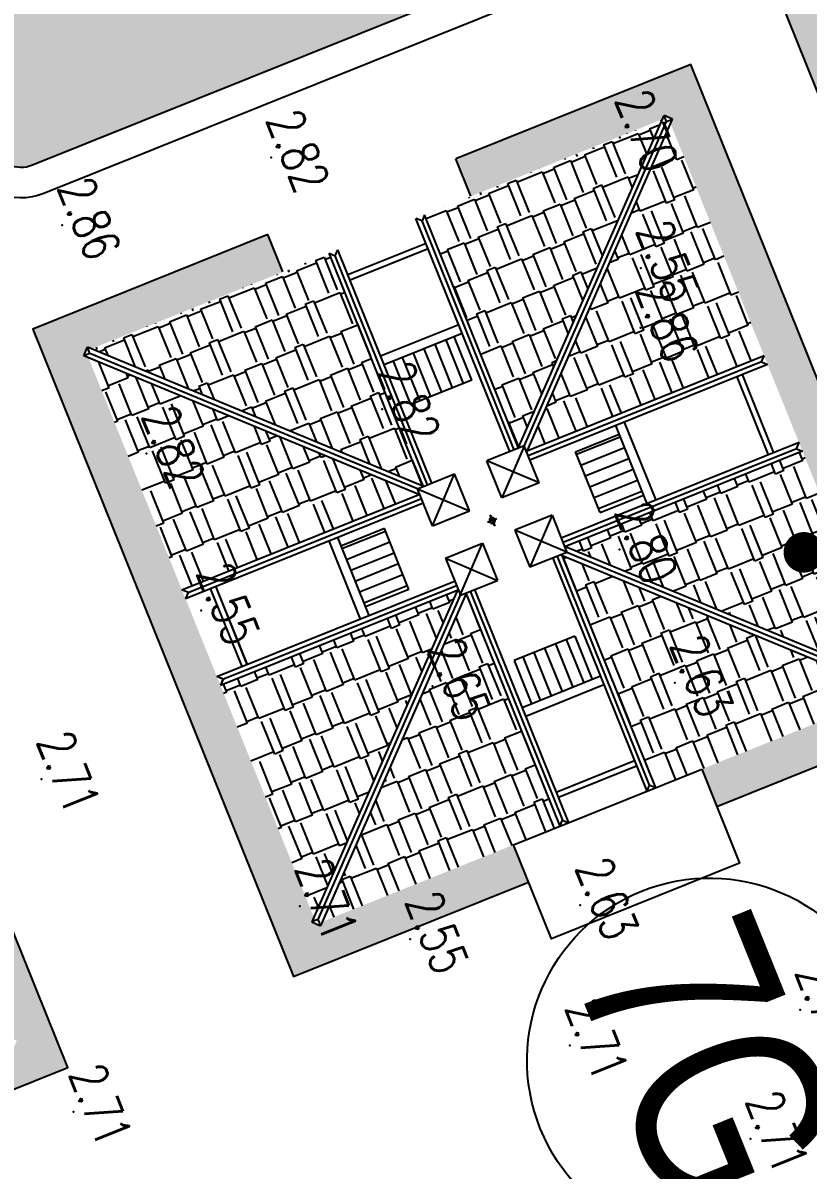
# Model space of a CAD drawing. Header units: millimetres. Extents: x 405522 to 410309, y 2303080 to 2310223.
# Drawn here: x 406826.9 to 406865.6, y 2306903.5 to 2306960.1 of the extents above; entities that cross this region are included whole.
import ezdxf
from ezdxf.enums import TextEntityAlignment as Align
from ezdxf.xclip import XClip

# ---------------------------------------------------------------- set-up
doc = ezdxf.new("R2010")
doc.units = ezdxf.units.MM
doc.header["$LTSCALE"] = 10
doc.header["$MEASUREMENT"] = 0
doc.header["$XCLIPFRAME"] = 0
doc.layers.get('0').update_dxf_attribs({"linetype": 'CONTINUOUS'})
doc.layers.get('Defpoints').update_dxf_attribs({"linetype": 'CONTINUOUS'})
for name, color, linetype in [('caodo', 7, 'CONTINUOUS'), ('co', 84, 'CONTINUOUS'), ('DIM', 4, 'CONTINUOUS'), ('hatch1', 8, 'CONTINUOUS'), ('Line', 136, 'CONTINUOUS'), ('Other', 9, 'CONTINUOUS'), ('piping', 1, 'CONTINUOUS'), ('PLANT', 3, 'CONTINUOUS'), ('THAY', 9, 'CONTINUOUS'), ('ZONES', 7, 'CONTINUOUS')]:
    doc.layers.add(name, color=color, linetype=linetype)
doc.styles.add('1', font='VHAVAN_2.TTF')
doc.styles.add('Dien', font='simplex.shx', dxfattribs={"width": 0.75})
doc.styles.add('txt', font='romans.shx', dxfattribs={"height": 0.2})
doc.dimstyles.new('D6.7', dxfattribs={"dimscale": 6.7, "dimtxt": 1.5, "dimasz": 2, "dimexe": 1.5, "dimexo": 0.5, "dimgap": 1, "dimtad": 1, "dimdec": 0, "dimdsep": 46, "dimtxsty": 'Dien', "dimcen": 1, "dimclrd": 256, "dimclre": 256, "dimclrt": 7, "dimaunit": 1, "dimadec": 3, "dimazin": 0, "dimtfac": 1, "dimtdec": 0, "dimtmove": 1, "dimatfit": 0, "dimfxl": 1, "dimtolj": 1, "dimtzin": 0, "dimlwe": -1, "dimarcsym": 0})
pattern_1 = [(21.91894370438083, (407717.7514153625, 2306586.616748105), (0.3920329744667653, 0.91995116522732), [0.1874999999999999, -1.226713563]), (336.9189437043809, (407717.7514153625, 2306586.616748105), (0.3920329745701908, 0.9199511654700196), [0.1874999999999999, -0.8124999999999997]), (66.91894370438082, (407717.7514153625, 2306586.616748105), (-0.9199511654700196, 0.3920329745701908), [0.1874999999999999, -0.8124999999999997])]
pattern_2 = [(201.9189438008989, (412444.3559148046, 2297699.065261033), (-4.220431933782553, 0.2420315936163238), [0.8999999999999997, -0.7499999999999998, 1.05, -0.4499999999999998, 1.35, -0.5999999999999999]), (201.9189438008989, (412443.4929761215, 2297698.798874417), (-4.220431933782553, 0.2420315936163238), [0.7499999999999998, -2.85, 0.5999999999999999, -0.8999999999999997]), (201.9189438008989, (412441.8930856585, 2297697.952998092), (-4.220431933782553, 0.2420315936163238), [0.4499999999999998, -4.649999999999999]), (111.9189437971656, (412444.3559148046, 2297699.065261033), (0.5109037625157583, 2.145833718032979), [1.724999999999999, -5.474999999999995]), (111.9189437971656, (412443.5209732111, 2297698.729295952), (0.5109037625157583, 2.145833718032979), [1.687499999999999, -5.512499999999996]), (111.9189437971656, (412442.8251885501, 2297698.449325051), (0.5109037625157583, 2.145833718032979), [1.574999999999999, -5.624999999999996]), (111.9189437971656, (412441.8930856585, 2297697.952998092), (0.5109037625157583, 2.145833718032979), [1.724999999999999, -5.474999999999995]), (111.9189437971656, (412441.4756148625, 2297697.78501555), (0.5109037625157583, 2.145833718032979), [1.724999999999999, -5.474999999999995]), (111.9189437971656, (412440.1812068372, 2297697.385435629), (0.5109037625157583, 2.145833718032979), [1.649999999999999, -5.549999999999995])]
pattern_3 = [(21.91894380089891, (412444.3559148046, 2297699.065261033), (4.220431933782553, -0.2420315936163242), [0.899999999999999, -0.7499999999999991, 1.049999999999998, -0.4499999999999995, 1.349999999999998, -0.5999999999999991]), (21.91894380089891, (412445.218853488, 2297699.331647648), (4.220431933782553, -0.2420315936163242), [0.7499999999999991, -2.849999999999997, 0.5999999999999991, -0.899999999999999]), (21.91894380089891, (412446.8187439497, 2297700.177523974), (4.220431933782553, -0.2420315936163242), [0.4499999999999995, -4.649999999999992]), (291.9189437971658, (412444.3559148046, 2297699.065261033), (-0.5109037625157588, -2.145833718032979), [1.724999999999996, -5.474999999999985]), (291.9189437971658, (412445.190856398, 2297699.401226114), (-0.5109037625157588, -2.145833718032979), [1.687499999999996, -5.512499999999986]), (291.9189437971658, (412445.8866410595, 2297699.681197015), (-0.5109037625157588, -2.145833718032979), [1.574999999999996, -5.624999999999986]), (291.9189437971658, (412446.8187439497, 2297700.177523974), (-0.5109037625157588, -2.145833718032979), [1.724999999999996, -5.474999999999985]), (291.9189437971658, (412447.2362147467, 2297700.345506514), (-0.5109037625157588, -2.145833718032979), [1.724999999999996, -5.474999999999985]), (291.9189437971658, (412448.5306227714, 2297700.745086437), (-0.5109037625157588, -2.145833718032979), [1.649999999999996, -5.549999999999986])]
pattern_4 = [(291.9189532304192, (405469.0615242649, 2307944.28298955), (-0.5352187731313401, -0.2153622543709252), [])]

# ---------------------------------------------------------------- blocks, each defined once
blk = doc.blocks.new('*D26')
at = {"layer": 'Defpoints', "color": 0, "linetype": 'Continuous'}
for p in [(406742.6619138751, 2306987.542138263), (407088.9799926709, 2306054.36399705), (407050.0361064873, 2306039.911268014)]:
    blk.add_point(p, dxfattribs=at)
at = {"layer": 'DIM'}
for p, q in [((406739.5212196925, 2306986.376574), (406694.2959683287, 2306969.592725042)), ((407085.8392984883, 2306053.198432786), (407040.6140239395, 2306036.414575225))]:
    blk.add_line(p, q, dxfattribs=at)
at = {"layer": 'DIM', "linetype": 'Continuous', "lineweight": -2}
blk.add_line((406708.380307929, 2306960.526641102), (407045.3738494347, 2306052.474044744), dxfattribs=at)
at = {"layer": 'DIM', "linetype": 'Continuous'}
for points in [[(406710.4741040507, 2306961.303683944), (406706.2865118071, 2306959.74959826), (406703.7180508765, 2306973.089417832)], [(407047.4676455563, 2306053.251087586), (407043.2800533128, 2306051.697001902), (407050.0361064873, 2306039.911268014)]]:
    blk.add_solid(points, dxfattribs=at)
at = {"layer": 'DIM', "color": 7, "linetype": 'Continuous', "insert": (406887.8695083207, 2306510.579817844), "char_height": 10.05, "attachment_point": 5, "rotation": 290.3607342621674, "style": 'Dien'}
blk.add_mtext('\\A1;995', dxfattribs=at)
blk = doc.blocks.new('kh_truc_thep')
at = {"color": 6}
blk.add_circle((0, -3), 3.000000000001425, dxfattribs=at)
at = {"color": 7, "style": '1', "width": 0.8}
blk.add_attdef('KH_TRUC', text='', height=3.000000000001425, dxfattribs=at).set_placement((0, -3), align=Align.MIDDLE)
blk = doc.blocks.new('20')
at = {"layer": 'caodo', "color": 8, "linetype": 'Continuous'}
for p in [(-751.2799999999697, -354.0299999997951, 0.3800000000000003), (-768.4699999999721, -355.0200000000186, 0.5), (-778.7599999999511, -358.3500000000931, 0.54), (-750.25, -360.4699999997392, 0.2300000000000004), (-750.2699999999604, -363.4099999996834, 0.54), (-763, -367.429999999702, 0.5), (-774.609999999986, -369.6199999996461, 0.5), (-751.2999999999884, -374.3500000000931, 0.4800000000000004), (-771.9099999999744, -377.3599999998696, 0.2300000000000004), (-760.5199999999604, -381.089999999851, 0.3300000000000001), (-748.570000000007, -380.9199999999255, 0.3100000000000001), (-779.7799999999697, -385.6699999999255, 0.3900000000000001), (-767.0599999999977, -391.9399999999441, 0.3900000000000001), (-753.2399999999907, -391.8999999999069, 0.3100000000000001), (-761.6199999999953, -393.5699999998324, 0.2300000000000004), (-742.3999999999651, -397.0600000000559, 0.4400000000000004), (-753.7399999999907, -398.8199999998324, 0.3900000000000001), (-778.1999999999534, -402.0800000000745, 0.3900000000000001), (-744.8499999999767, -403.4099999996834, 0.3900000000000001)]:
    blk.add_point(p, dxfattribs=at)
at = {"layer": 'caodo', "color": 8, "linetype": 'Continuous', "style": 'txt', "width": 0.75}
for s, p in [('2.70', (-750.7799999999697, -354.0299999997951, 0.3800000000000003)), ('2.82', (-767.9699999999721, -355.0200000000186, 0.5)), ('2.86', (-778.2599999999511, -358.3500000000931, 0.54)), ('2.55', (-749.75, -360.4699999997392, 0.2300000000000004)), ('2.86', (-749.7699999999604, -363.4099999996834, 0.54)), ('2.82', (-762.5, -367.429999999702, 0.5)), ('2.82', (-774.109999999986, -369.6199999996461, 0.5)), ('2.80', (-750.7999999999884, -374.3500000000931, 0.4800000000000004)), ('2.55', (-771.4099999999744, -377.3599999998696, 0.2300000000000004)), ('2.65', (-760.0199999999604, -381.089999999851, 0.3300000000000001)), ('2.63', (-748.0689999999595, -380.9199999999255, 0.3100000000000001)), ('2.71', (-779.2799999999697, -385.6699999999255, 0.3900000000000001)), ('2.71', (-766.5599999999977, -391.9399999999441, 0.3900000000000001)), ('2.63', (-752.7390000000014, -391.8999999999069, 0.3100000000000001)), ('2.55', (-761.1199999999953, -393.5699999998324, 0.2300000000000004)), ('2.76', (-741.8999999999651, -397.0600000000559, 0.4400000000000004)), ('2.71', (-753.2399999999907, -398.8199999998324, 0.3900000000000001)), ('2.71', (-777.6999999999534, -402.0800000000745, 0.3900000000000001)), ('2.71', (-744.3499999999767, -403.4099999996834, 0.3900000000000001))]:
    blk.add_text(s, height=1.8, rotation=292, dxfattribs=at).set_placement(p, align=Align.CENTER)

msp = doc.modelspace()

# ---------------------------------------------------------------- hatches: boundary and pattern name
at = {"layer": 'co', "linetype": 'Continuous'}
h = msp.add_hatch(dxfattribs=at)
h.set_pattern_fill('GRASS', color=86, scale=0.9999999999999998, angle=-9.651807925231505e-08, style=0)
h.set_pattern_definition(pattern_1)
h.paths.add_polyline_path([(406931.4283318309, 2306810.252631359), (406858.6586491754, 2306991.100100224, 0.4142135618513327), (406839.1435379488, 2306999.416375411), (406759.5056756758, 2306967.371570075), (406759.7184499506, 2306966.842782703), (406755.3396451496, 2306965.080832501), (406755.1268708747, 2306965.609619873), (406751.8274933411, 2306964.282011275), (406830.1194056002, 2306753.31899434), (406832.8004958284, 2306754.397815545), (406832.6810415768, 2306754.694683669), (406837.0598463774, 2306756.456633871), (406837.1793006295, 2306756.159765746), (406869.0731173283, 2306768.993248698, 0.4142135623753618), (406877.3893925384, 2306788.508359936), (406874.0297417296, 2306796.857775872), (406868.4634644398, 2306794.618008666), (406870.7032316448, 2306789.051731376, -0.4142135623720289), (406867.3767215618, 2306781.24568688), (406839.9392550852, 2306770.205356976, -0.4222016726374181), (406836.0068095279, 2306771.944706729), (406768.156647399, 2306954.771699825, -0.4062703191223685), (406769.8493257509, 2306958.598627362), (406846.4062110078, 2306989.403704436, -0.4142135618482868), (406854.2122554983, 2306986.077194362), (406924.7421709438, 2306810.796002785, -0.4142135628558668), (406921.4156608637, 2306802.989958281), (406900.7743853544, 2306794.684290137, -0.4142135623754745), (406892.9683408597, 2306798.010800221), (406890.7285736533, 2306803.577077512), (406885.1622963645, 2306801.337310306), (406888.5219471733, 2306792.987894369, 0.4142135623780321), (406908.0370584111, 2306784.671619159), (406923.1120566301, 2306790.737520098, 0.4142135628702592)])
h = msp.add_hatch(dxfattribs=at)
h.set_pattern_fill('GRASS', color=86, scale=0.9999999999999998, angle=-9.651807925231505e-08, style=0)
h.set_pattern_definition(pattern_1)
h.paths.add_polyline_path([(406854.1955037233, 2306963.899916506, 0.4142135623934973), (406855.0271312445, 2306965.85142763), (406849.0290746143, 2306980.757818935, 0.4142135623958836), (406847.0775634907, 2306981.589446457), (406820.2152288723, 2306970.780538993, 0.414213562434335), (406819.3836013511, 2306968.829027869), (406825.3816579817, 2306953.922636563, 0.4142135623773516), (406827.3331691054, 2306953.091009041)])
h.paths.add_polyline_path([(406810.6343371765, 2306946.371707401, 0.414213562335507), (406811.4659646977, 2306948.323218525), (406805.4679080685, 2306963.229609831, 0.4142135625040613), (406803.5163969434, 2306964.061237353), (406776.654062326, 2306953.252329889, 0.4142135623262907), (406775.8224348053, 2306951.300818766), (406781.820491434, 2306936.394427459, 0.4142135623785797), (406783.7720025582, 2306935.562799938)])
h = msp.add_hatch(dxfattribs=at)
h.set_pattern_fill('GRASS', color=86, scale=0.9999999999999998, angle=-9.651807925231505e-08, style=0)
h.set_pattern_definition([(21.91894380089891, (407535.3580143158, 2306456.079385915), (0.3920329729170542, 0.9199511658877225), [0.1874999999999999, -1.226713562999999]), (336.9189438008989, (407535.3580143158, 2306456.079385915), (0.3920329730204797, 0.9199511661304222), [0.1874999999999999, -0.8124999999999997]), (66.91894380089884, (407535.3580143158, 2306456.079385915), (-0.9199511661304222, 0.3920329730204797), [0.1874999999999997, -0.8124999999999989])])
h.paths.add_polyline_path([(406827.3497394686, 2306945.013278827), (406840.2011060984, 2306913.075017542), (406851.7768482714, 2306917.732882457), (406851.0367256821, 2306919.572237705), (406841.605882402, 2306915.777442304), (406841.5214264872, 2306915.584696871), (406841.5214262818, 2306915.584697396), (406841.0984458401, 2306915.769373227), (406841.1979780327, 2306915.996525769), (406830.0922841047, 2306943.596448272), (406829.8631608667, 2306943.691355999), (406830.0403477321, 2306944.117528265), (406830.2347649885, 2306944.036996495), (406839.6656036171, 2306947.831790023), (406838.9254816416, 2306949.671143742)])
h.paths.add_polyline_path([(406848.2026104577, 2306953.404089084), (406848.9427330479, 2306951.564733837), (406858.3735750727, 2306955.359528732), (406858.458030987, 2306955.552274167), (406858.4580311938, 2306955.55227364), (406858.8810116355, 2306955.36759781), (406858.7814794434, 2306955.140445267), (406869.8871733709, 2306927.540522764), (406870.116296607, 2306927.445615037), (406869.9391097426, 2306927.01944277), (406869.7446924857, 2306927.099974542), (406860.3138551139, 2306923.305181519), (406861.053977088, 2306921.465827799), (406872.6297180056, 2306926.123692209), (406859.7783513758, 2306958.061953494)])
h = msp.add_hatch(dxfattribs=at)
h.set_pattern_fill('GRASS', color=86, scale=0.9999999999999998, angle=-9.651807925231505e-08, style=0)
h.set_pattern_definition([(21.91894380089891, (407539.0402966518, 2306457.561073829), (0.3920329729170542, 0.9199511658877225), [0.1874999999999999, -1.226713562999999]), (336.9189438008989, (407539.0402966518, 2306457.561073829), (0.3920329730204797, 0.9199511661304222), [0.1874999999999999, -0.8124999999999997]), (66.91894380089884, (407539.0402966518, 2306457.561073829), (-0.9199511661304222, 0.3920329730204797), [0.1874999999999997, -0.8124999999999988])])
h.paths.add_polyline_path([(406783.7885729251, 2306927.485069726), (406796.6399395558, 2306895.54680844), (406808.2156817298, 2306900.204673356), (406807.4755591396, 2306902.044028603), (406798.0447158589, 2306898.249233203), (406797.9602599441, 2306898.05648777), (406797.9602597383, 2306898.056488295), (406797.5372792966, 2306898.241164126), (406797.6368114887, 2306898.468316667), (406786.5311175607, 2306926.068239171), (406786.3019943241, 2306926.163146898), (406786.4791811886, 2306926.589319164), (406786.6735984454, 2306926.508787394), (406796.1044370741, 2306930.303580921), (406795.364315099, 2306932.142934641)])
h.paths.add_polyline_path([(406804.6414439147, 2306935.875879983), (406805.3815665049, 2306934.036524735), (406814.8124085292, 2306937.831319631), (406814.896864444, 2306938.024065065), (406814.8968646512, 2306938.024064539), (406815.319845092, 2306937.839388708), (406815.2203128989, 2306937.612236166), (406826.3260068274, 2306910.012313663), (406826.5551300644, 2306909.917405935), (406826.3779432, 2306909.49123367), (406826.1835259427, 2306909.571765442), (406816.7526885708, 2306905.776972419), (406817.4928105454, 2306903.937618698), (406829.0685514635, 2306908.595483108), (406816.2171848332, 2306940.533744393)])
at = {"layer": 'hatch1'}
h = msp.add_hatch(dxfattribs=at)
h.set_pattern_fill('AR-RSHKE', color=256, scale=0.15, angle=201.9189437971658, style=0)
h.set_pattern_definition(pattern_3)
h.paths.add_polyline_path([(406851.2782215503, 2306939.166486044), (406847.2621488254, 2306949.147239279), (406854.7559442971, 2306952.162605644), (406855.8171603074, 2306949.52526916)])
h.paths.add_polyline_path([(406847.2621488254, 2306949.147239279), (406846.659134529, 2306950.645851802), (406854.1529300007, 2306953.661218167), (406854.7559442971, 2306952.162605644)])
h.paths.add_polyline_path([(406855.8171603074, 2306949.52526916), (406854.7559442971, 2306952.162605644), (406857.4472882426, 2306953.24555327)])
h.paths.add_polyline_path([(406854.7559442971, 2306952.162605644), (406854.1529300007, 2306953.661218167), (406857.1501551316, 2306954.867246792), (406857.6325583062, 2306953.668377305), (406857.4472882426, 2306953.24555327)])
h.paths.add_polyline_path([(406857.6325583062, 2306953.668377305), (406857.1501551316, 2306954.867246792), (406858.3735751048, 2306955.359528635)])
h = msp.add_hatch(dxfattribs=at)
h.set_pattern_fill('AR-RSHKE', color=256, scale=0.15, angle=381.9189437971658, style=0)
h.set_pattern_definition(pattern_2)
h.paths.add_polyline_path([(406851.7073692651, 2306938.995884192), (406857.8737805471, 2306953.068891231), (406861.8881245972, 2306943.092434106)])
h.paths.add_polyline_path([(406858.0590506121, 2306953.491715268), (406858.7814795477, 2306955.140445304), (406859.2517819916, 2306953.971648579)])
h.paths.add_polyline_path([(406861.8881245972, 2306943.092434106), (406857.8737805471, 2306953.068891231), (406858.0590506121, 2306953.491715268), (406859.2517819916, 2306953.971648579), (406863.3861746927, 2306943.696846268), (406863.3853384433, 2306943.6948856)])
h = msp.add_hatch(dxfattribs=at)
h.set_pattern_fill('AR-RSHKE', color=256, scale=0.15, angle=201.9189437971658, style=0)
h.set_pattern_definition(pattern_3)
h.paths.add_polyline_path([(406846.5682963472, 2306937.271298206), (406842.5522236223, 2306947.25205144), (406835.0584281487, 2306944.236685074), (406836.1196441599, 2306941.59934859)])
h.paths.add_polyline_path([(406842.5522236223, 2306947.25205144), (406841.9492093259, 2306948.750663964), (406834.4554138532, 2306945.735297598), (406835.0584281487, 2306944.236685074)])
h.paths.add_polyline_path([(406836.1196441599, 2306941.59934859), (406835.0584281487, 2306944.236685074), (406832.3670842037, 2306943.15373745)])
h.paths.add_polyline_path([(406835.0584281487, 2306944.236685074), (406834.4554138532, 2306945.735297598), (406831.4581887242, 2306944.529268974), (406831.9405918987, 2306943.330399487), (406832.3670842037, 2306943.15373745)])
h.paths.add_polyline_path([(406831.9405918987, 2306943.330399487), (406831.4581887242, 2306944.529268974), (406830.2347687496, 2306944.036987131)])
h = msp.add_hatch(dxfattribs=at)
h.set_pattern_fill('ANSI31', color=256, scale=2000, angle=606.9189343639123, style=0)
h.set_pattern_definition(pattern_4)
h.paths.add_polyline_path([(406848.1159417251, 2306944.640152522), (406848.9773907191, 2306942.499277489), (406845.9807430412, 2306941.293481221), (406845.1192940478, 2306943.434356255)])
h = msp.add_hatch(dxfattribs=at)
h.set_pattern_fill('AR-RSHKE', color=256, scale=0.15, angle=381.9189437971658, style=0)
h.set_pattern_definition(pattern_2)
h.paths.add_polyline_path([(406846.3769135228, 2306936.851006203), (406832.1818141406, 2306942.730913413), (406836.1961581902, 2306932.754456289)])
h.paths.add_polyline_path([(406831.7553218356, 2306942.907575451), (406830.0922880107, 2306943.596438861), (406830.5625904551, 2306942.427642138)])
h.paths.add_polyline_path([(406836.1961581902, 2306932.754456289), (406832.1818141406, 2306942.730913413), (406831.7553218356, 2306942.907575451), (406830.5625904551, 2306942.427642138), (406834.6969831562, 2306932.152839827), (406834.6989443446, 2306932.152004794)])
h = msp.add_hatch(dxfattribs=at)
h.set_pattern_fill('ANSI31', color=256, scale=2000, angle=336.9189343639123, style=0)
h.set_pattern_definition([(201.9189532304192, (405469.0615242649, 2307944.28298955), (-0.2153622484613401, 0.5352187584448258), [])])
h.paths.add_polyline_path([(406857.4440501714, 2306936.827379249), (406855.3031750791, 2306935.965930232), (406854.0973788425, 2306938.962577826), (406856.2382539366, 2306939.824026844)])
h = msp.add_hatch(dxfattribs=at)
h.set_pattern_fill('AR-RSHKE', color=256, scale=0.15, angle=381.9189437971658, style=0)
h.set_pattern_definition(pattern_2)
h.paths.add_polyline_path([(406853.6025570514, 2306934.285959116), (406867.7976564336, 2306928.406051908), (406863.783312384, 2306938.382509031)])
h.paths.add_polyline_path([(406868.2241487391, 2306928.22938987), (406869.887182564, 2306927.540526458), (406869.4168801195, 2306928.709323182)])
h.paths.add_polyline_path([(406863.783312384, 2306938.382509031), (406867.7976564336, 2306928.406051908), (406868.2241487391, 2306928.22938987), (406869.4168801195, 2306928.709323182), (406865.282487418, 2306938.984125494), (406865.2805262287, 2306938.984960525)])
h = msp.add_hatch(dxfattribs=at)
h.set_pattern_fill('ANSI31', color=256, scale=2000, angle=336.9189343639123, style=0)
h.set_pattern_definition([(21.91895323041917, (407147.3998476369, 2308619.61566296), (-0.2153622484613399, 0.5352187584448259), [])])
h.paths.add_polyline_path([(406843.7409842815, 2306931.313515929), (406845.8818593751, 2306932.174964947), (406844.6760631394, 2306935.171612541), (406842.5351880467, 2306934.310163523)])
h = msp.add_hatch(dxfattribs=at)
h.set_pattern_fill('AR-RSHKE', color=256, scale=0.15, angle=201.9189437971658, style=0)
h.set_pattern_definition(pattern_3)
h.paths.add_polyline_path([(406853.411174227, 2306933.865667114), (406857.4272469528, 2306923.884913879), (406864.9210424246, 2306926.900280246), (406863.8598264157, 2306929.537616729)])
h.paths.add_polyline_path([(406857.4272469528, 2306923.884913879), (406858.0302612478, 2306922.386301357), (406865.5240567205, 2306925.401667723), (406864.9210424246, 2306926.900280246)])
h.paths.add_polyline_path([(406863.8598264157, 2306929.537616729), (406864.9210424246, 2306926.900280246), (406867.61238637, 2306927.98322787)])
h.paths.add_polyline_path([(406864.9210424246, 2306926.900280246), (406865.5240567205, 2306925.401667723), (406868.5212818495, 2306926.607696346), (406868.0388786746, 2306927.806565832), (406867.61238637, 2306927.98322787)])
h.paths.add_polyline_path([(406868.0388786746, 2306927.806565832), (406868.5212818495, 2306926.607696346), (406869.7447018236, 2306927.099978189)])
h = msp.add_hatch(dxfattribs=at)
h.set_pattern_fill('AR-RSHKE', color=256, scale=0.15, angle=381.9189437971658, style=0)
h.set_pattern_definition(pattern_2)
h.paths.add_polyline_path([(406848.2721013091, 2306932.141081128), (406842.1056900261, 2306918.068074088), (406838.0913459765, 2306928.044531214)])
h.paths.add_polyline_path([(406841.9204199626, 2306917.645250053), (406841.197991027, 2306915.996520016), (406840.7276885826, 2306917.16531674)])
h.paths.add_polyline_path([(406838.0913459765, 2306928.044531214), (406842.1056900261, 2306918.068074088), (406841.9204199626, 2306917.645250053), (406840.7276885826, 2306917.16531674), (406836.5932958824, 2306927.44011905), (406836.5941321309, 2306927.44207972)])
h = msp.add_hatch(dxfattribs=at)
h.set_pattern_fill('AR-RSHKE', color=256, scale=0.15, angle=201.9189437971658, style=0)
h.set_pattern_definition(pattern_3)
h.paths.add_polyline_path([(406848.7012490238, 2306931.970479275), (406852.7173217483, 2306921.989726041), (406845.2235262761, 2306918.974359675), (406844.1623102668, 2306921.611696161)])
h.paths.add_polyline_path([(406852.7173217483, 2306921.989726041), (406853.3203360447, 2306920.491113518), (406845.8265405716, 2306917.475747152), (406845.2235262761, 2306918.974359675)])
h.paths.add_polyline_path([(406844.1623102668, 2306921.611696161), (406845.2235262761, 2306918.974359675), (406842.5321823325, 2306917.891412051)])
h.paths.add_polyline_path([(406845.2235262761, 2306918.974359675), (406845.8265405716, 2306917.475747152), (406842.829315443, 2306916.269718528), (406842.346912269, 2306917.468588015), (406842.5321823325, 2306917.891412051)])
h.paths.add_polyline_path([(406842.346912269, 2306917.468588015), (406842.829315443, 2306916.269718528), (406841.605895468, 2306915.777436685)])
h = msp.add_hatch(dxfattribs=at)
h.set_pattern_fill('ANSI31', color=256, scale=2000, angle=606.9189343639123, style=0)
h.set_pattern_definition(pattern_4)
h.paths.add_polyline_path([(406854.9213887755, 2306927.727239756), (406854.0599397821, 2306929.868114789), (406851.0632921056, 2306928.662318522), (406851.9247410995, 2306926.521443487)])

# ---------------------------------------------------------------- linework, layer by layer
for p, q in [((406851.2782215503, 2306939.166486044), (406858.4580307966, 2306955.552273731)), ((406851.7073692651, 2306938.995884192), (406858.8810116653, 2306955.367597878)), ((406851.2874968023, 2306939.143435169), (406846.659134529, 2306950.645851802)), ((406850.8593217837, 2306938.971145366), (406846.2309595108, 2306950.473561998)), ((406847.0057466165, 2306937.420537134), (406842.3773843445, 2306948.922953767)), ((406846.7305999267, 2306949.23185448), (406842.8770247613, 2306947.681246247)), ((406846.8339738058, 2306948.974949475), (406842.98039864, 2306947.424341244)), ((406846.5775715969, 2306937.248247331), (406841.9492093259, 2306948.750663964)), ((406846.5682963472, 2306937.271298206), (406830.0403514662, 2306944.117518839)), ((406846.3769135228, 2306936.851006203), (406829.8631647429, 2306943.691346513)), ((406863.3867371617, 2306943.695448419), (406851.6695000566, 2306938.980646314)), ((406863.5590269616, 2306943.267273413), (406851.8417898546, 2306938.552471307)), ((406863.8664622995, 2306938.913468312), (406862.3158541112, 2306942.767043373)), ((406863.8679275954, 2306938.914057921), (406862.3173194071, 2306942.767632982)), ((406863.6095572882, 2306938.81009443), (406862.0589490993, 2306942.663669491)), ((406863.611022585, 2306938.810684039), (406862.0604143966, 2306942.664259099)), ((406865.10963515, 2306939.41369835), (406853.3923980435, 2306934.698896246)), ((406851.5633155624, 2306939.244536264), (406850.4666594713, 2306936.687641435)), ((406865.2819249494, 2306938.985523343), (406853.5646878429, 2306934.270721239)), ((406852.2959766467, 2306937.42372524), (406849.7305756863, 2306938.516958562)), ((406847.0412593223, 2306935.309323008), (406848.1344927134, 2306937.874723939)), ((406846.3085982385, 2306937.130134031), (406848.870576498, 2306936.045406812)), ((406834.6975456257, 2306932.151441975), (406846.4147827313, 2306936.866244081)), ((406834.8698354246, 2306931.723266969), (406846.5870725312, 2306936.438069074)), ((406850.2159088104, 2306935.659482488), (406849.7641049413, 2306935.477688546)), ((406850.1005679275, 2306935.321320119), (406849.8887216295, 2306935.84780103)), ((406849.8984892591, 2306935.823526496), (406850.1103355567, 2306935.297045585)), ((406852.9382112524, 2306935.827642312), (406851.8449778603, 2306933.262241381)), ((406853.6708723371, 2306934.006831289), (406851.1088940761, 2306935.091558509)), ((406848.4161550123, 2306931.892429056), (406849.5128111038, 2306934.449323884)), ((406853.6025570514, 2306934.285959116), (406870.1163058318, 2306927.445618807)), ((406847.683493928, 2306933.713240079), (406850.2488948875, 2306932.620006759)), ((406852.9737239577, 2306933.716428185), (406857.6020862292, 2306922.214011553)), ((406853.4018989768, 2306933.888717989), (406858.0302612478, 2306922.386301357)), ((406853.411174227, 2306933.865667114), (406869.9391191075, 2306927.019446482)), ((406836.4204436135, 2306927.869691908), (406848.13768072, 2306932.584494013)), ((406837.6621511671, 2306928.369332339), (406836.1115429773, 2306932.222907399)), ((406837.6636164635, 2306928.369921946), (406836.1130082746, 2306932.223497008)), ((406837.9190561789, 2306928.47270622), (406836.3684479892, 2306932.326281281)), ((406837.9205214753, 2306928.473295828), (406836.3699132855, 2306932.32687089)), ((406836.5927334115, 2306927.441516902), (406848.309970519, 2306932.156319006)), ((406848.2721013091, 2306932.141081128), (406841.0984589094, 2306915.769367442)), ((406848.7012490238, 2306931.970479275), (406841.5214397781, 2306915.58469159)), ((406848.6919737732, 2306931.99353015), (406853.3203360447, 2306920.491113518)), ((406849.1201487914, 2306932.165819954), (406853.7485110638, 2306920.663403321)), ((406856.9990719347, 2306923.712624076), (406853.145496767, 2306922.162015844)), ((406857.1024458138, 2306923.455719073), (406853.2488706461, 2306921.905110841))]:
    msp.add_line(p, q, dxfattribs=at)
at = {"layer": 'hatch1', "extrusion": (0, 0, -1)}
msp.add_ellipse((406849.9903279566, 2306935.568714547), major_axis=(0.127377813566076, -0.05428147144834335), ratio=0.9999999999961079, start_param=0.7853979987580617, end_param=7.068583305937648, dxfattribs=at)
at = {"layer": 'Line', "linetype": 'Continuous', "flags": 128}
for points in [[(406854.7554455245, 2306962.508347183), (406827.8931109071, 2306951.699439719, -0.4142135623607042), (406823.9900886593, 2306953.362694761), (406817.9920320287, 2306968.269086068, -0.4142135623901624), (406819.6552870706, 2306972.172108316), (406846.5176216894, 2306982.981015779, -0.4142135623699705), (406850.4206439368, 2306981.317760738), (406856.4187005669, 2306966.411369431, -0.4142135623665933)], [(406854.1955037233, 2306963.899916506), (406827.3331691059, 2306953.091009041, -0.4142135623773516), (406825.3816579817, 2306953.922636563), (406819.3836013511, 2306968.829027869, -0.414213562434335), (406820.2152288723, 2306970.780538994), (406847.0775634907, 2306981.589446457, -0.4142135623958837), (406849.0290746143, 2306980.757818935), (406855.0271312445, 2306965.85142763, -0.4142135623934973)]]:
    msp.add_lwpolyline(points, format="xyb", close=True, dxfattribs=at)
at = {"layer": 'Other', "color": 152, "linetype": 'Continuous'}
msp.add_lwpolyline([(406924.7421709438, 2306810.796002785), (406854.2122554988, 2306986.077194362, 0.4142135618482868), (406846.4062110078, 2306989.403704436), (406769.8493257509, 2306958.598627362, 0.4062703191223684), (406768.156647399, 2306954.771699825), (406836.0068095279, 2306771.944706729, 0.4222016726374181), (406839.9392550852, 2306770.205356976), (406867.3767215618, 2306781.24568688, 0.414213562372029), (406870.7032316457, 2306789.051731376), (406868.4634644398, 2306794.618008666)], format="xyb", dxfattribs=at)
at = {"layer": 'piping', "const_width": 0.9999737638342024}
msp.add_lwpolyline([(406865.4235227941, 2306934.496695532, 1), (406865.2744673858, 2306933.507893219, 1)], format="xyb", close=True, dxfattribs=at)
at = {"layer": 'PLANT', "linetype": 'ByBlock'}
for p, q in [((406846.659134529, 2306950.645851802), (406846.5311919203, 2306950.345619396)), ((406846.5311919203, 2306950.345619396), (406846.2309595108, 2306950.473561998)), ((406842.2494417349, 2306948.622721362), (406842.3773843445, 2306948.922953767)), ((406841.9492093259, 2306948.750663964), (406842.2494417349, 2306948.622721362)), ((406857.7300288393, 2306922.514243958), (406857.6020862292, 2306922.214011553)), ((406858.0302612478, 2306922.386301357), (406857.7300288393, 2306922.514243958)), ((406853.3203360447, 2306920.491113518), (406853.4482786548, 2306920.791345923)), ((406853.4482786548, 2306920.791345923), (406853.7485110638, 2306920.663403321))]:
    msp.add_line(p, q, dxfattribs=at)
at = {"layer": 'THAY'}
for p, q in [((406851.5633155624, 2306939.244536264), (406858.5770269115, 2306955.24884492)), ((406858.8810116653, 2306955.367597878), (406858.4580307966, 2306955.552273731)), ((406858.5771835613, 2306955.248445475), (406858.4580311626, 2306955.552273571)), ((406858.5771835613, 2306955.248445475), (406858.8810116653, 2306955.367597878)), ((406848.9427330479, 2306951.564733837), (406848.2026104577, 2306953.404089084)), ((406846.659134529, 2306950.645851802), (406846.5311919203, 2306950.345619396)), ((406846.5311919203, 2306950.345619396), (406846.2309595108, 2306950.473561998)), ((406851.0734092933, 2306939.057290267), (406846.5311919203, 2306950.345619396)), ((406839.6656036171, 2306947.831790023), (406838.9254816416, 2306949.671143742)), ((406842.2494417349, 2306948.622721362), (406842.3773843445, 2306948.922953767)), ((406841.9492093259, 2306948.750663964), (406842.2494417349, 2306948.622721362)), ((406846.7916591069, 2306937.334392233), (406842.2494417349, 2306948.622721362)), ((406829.8631647429, 2306943.691346513), (406830.0403514662, 2306944.117518839)), ((406830.1648440076, 2306943.815839212), (406829.8631647429, 2306943.691346513)), ((406830.1648440076, 2306943.815839212), (406830.0403513135, 2306944.11751847)), ((406846.3085982385, 2306937.130134031), (406830.1646803375, 2306943.816235832)), ((406863.2587945526, 2306943.395216013), (406851.7556449565, 2306938.76655881)), ((406863.2572627398, 2306943.39459964), (406863.3852986381, 2306943.694792274)), ((406863.2572627398, 2306943.39459964), (406863.5574553771, 2306943.26656375)), ((406863.2587945526, 2306943.395216013), (406863.3867371617, 2306943.695448419)), ((406863.2587945526, 2306943.395216013), (406863.5590269616, 2306943.267273413)), ((406856.4941391558, 2306940.424491654), (406858.0447473446, 2306936.570916594)), ((406856.0659641371, 2306940.252201851), (406857.6165723265, 2306936.39862679)), ((406854.0973788425, 2306938.962577826), (406856.2382539366, 2306939.824026844)), ((406864.980160728, 2306939.112849573), (406865.1080100359, 2306939.413121721)), ((406864.9816925395, 2306939.113465947), (406865.10963515, 2306939.41369835)), ((406851.5598928611, 2306939.253042366), (406849.7305756863, 2306938.516958562)), ((406852.2959766467, 2306937.42372524), (406851.5598928611, 2306939.253042366)), ((406864.9816925395, 2306939.113465947), (406853.4785429434, 2306934.484808742)), ((406855.3031750791, 2306935.965930232), (406854.0973788425, 2306938.962577826)), ((406864.980160728, 2306939.112849573), (406865.2804328789, 2306938.985000273)), ((406864.9816925395, 2306939.113465947), (406865.2819249494, 2306938.985523343)), ((406850.4666594713, 2306936.687641435), (406849.7305756863, 2306938.516958562)), ((406846.3051755381, 2306937.138640133), (406848.1344927134, 2306937.874723939)), ((406848.870576498, 2306936.045406812), (406848.1344927134, 2306937.874723939)), ((406847.0412593223, 2306935.309323008), (406846.3051755381, 2306937.138640133)), ((406852.2959766467, 2306937.42372524), (406850.4666594713, 2306936.687641435)), ((406834.9977780347, 2306932.023499374), (406846.5009276308, 2306936.652156578)), ((406855.3034074348, 2306935.965352779), (406857.4442825275, 2306936.826801796)), ((406847.0412593223, 2306935.309323008), (406848.870576498, 2306936.045406812)), ((406852.9382112524, 2306935.827642312), (406851.1088940761, 2306935.091558509)), ((406852.9382112524, 2306935.827642312), (406853.6742950361, 2306933.998325187)), ((406844.6760631394, 2306935.171612541), (406842.5351880467, 2306934.310163523)), ((406845.8818593751, 2306932.174964947), (406844.6760631394, 2306935.171612541)), ((406851.1088940761, 2306935.091558509), (406851.8449778603, 2306933.262241381)), ((406841.9347232291, 2306934.566048726), (406843.4853314193, 2306930.712473665)), ((406842.3628982482, 2306934.738338531), (406843.9135064375, 2306930.884763469)), ((406847.683493928, 2306933.713240079), (406849.5128111038, 2306934.449323884)), ((406849.5128111038, 2306934.449323884), (406850.2488948875, 2306932.620006759)), ((406847.683493928, 2306933.713240079), (406848.4195777126, 2306931.883922954)), ((406853.6742950361, 2306933.998325187), (406851.8449778603, 2306933.262241381)), ((406853.1878114668, 2306933.802573088), (406857.7300288393, 2306922.514243958)), ((406853.6708723371, 2306934.006831289), (406869.8147902376, 2306927.320729489)), ((406848.4195777126, 2306931.883922954), (406850.2488948875, 2306932.620006759)), ((406834.9977780347, 2306932.023499374), (406834.6975456257, 2306932.151441975)), ((406834.9993098457, 2306932.024115747), (406834.6990376952, 2306932.151965048)), ((406834.9977780347, 2306932.023499374), (406834.8698354246, 2306931.723266969)), ((406834.9993098457, 2306932.024115747), (406834.8714605378, 2306931.723843599)), ((406836.7206760225, 2306927.741749307), (406848.223825619, 2306932.370406509)), ((406845.8820917312, 2306932.174387494), (406843.7412166376, 2306931.312938476)), ((406848.9060612819, 2306932.079675053), (406853.4482786548, 2306920.791345923)), ((406848.4161550123, 2306931.892429056), (406841.4024436632, 2306915.8881204)), ((406836.7206760225, 2306927.741749307), (406836.4204436135, 2306927.869691908)), ((406836.7222078344, 2306927.74236568), (406836.422015198, 2306927.87040157)), ((406836.7206760225, 2306927.741749307), (406836.5927334115, 2306927.441516902)), ((406836.7222078344, 2306927.74236568), (406836.5941719356, 2306927.442173047)), ((406857.7300288393, 2306922.514243958), (406857.6020862292, 2306922.214011553)), ((406858.0302612478, 2306922.386301357), (406857.7300288393, 2306922.514243958)), ((406853.3203360447, 2306920.491113518), (406853.4482786548, 2306920.791345923)), ((406853.4482786548, 2306920.791345923), (406853.7485110638, 2306920.663403321)), ((406841.4022870119, 2306915.888519844), (406841.0984589094, 2306915.769367442)), ((406841.0984589094, 2306915.769367442), (406841.5214397781, 2306915.58469159)), ((406841.4022870119, 2306915.888519844), (406841.5214394116, 2306915.58469175))]:
    msp.add_line(p, q, dxfattribs=at)
for points in [[(406861.053977088, 2306921.465827799), (406872.6297180056, 2306926.123692209), (406859.7783513758, 2306958.061953494), (406848.2026104577, 2306953.404089084)], [(406838.9254816416, 2306949.671143742), (406827.3497394686, 2306945.013278827), (406840.2011060984, 2306913.075017542), (406851.7768482714, 2306917.732882457)], [(406817.4928105464, 2306903.937618698), (406829.0685514635, 2306908.595483108), (406816.2171848332, 2306940.533744393), (406804.6414439147, 2306935.875879983)]]:
    msp.add_lwpolyline(points, dxfattribs=at)
msp.add_lwpolyline([(406860.3138544987, 2306923.305183046), (406862.1803276091, 2306918.666617547), (406852.903198793, 2306914.933672206), (406851.0367256821, 2306919.572237705)], close=True, dxfattribs=at)
at = {"layer": 'ZONES'}
for p, q in [((406848.3415095461, 2306945.228418166), (406844.4879343793, 2306943.677809934)), ((406848.5137993446, 2306944.80024316), (406844.6602241783, 2306943.249634928)), ((406848.9773907191, 2306942.499277489), (406848.1159417251, 2306944.640152522)), ((406845.9807430412, 2306941.293481221), (406845.1192940478, 2306943.434356255)), ((406848.9773907191, 2306942.499277489), (406845.9807430412, 2306941.293481221)), ((406854.0599397821, 2306929.868114789), (406851.0632921056, 2306928.662318522)), ((406854.0599397821, 2306929.868114789), (406854.9213887755, 2306927.727239756)), ((406851.0632921056, 2306928.662318522), (406851.9247410995, 2306926.521443487)), ((406855.3192463968, 2306927.887330391), (406851.4656712305, 2306926.336722161)), ((406855.4915361949, 2306927.459155385), (406851.6379610281, 2306925.908547154))]:
    msp.add_line(p, q, dxfattribs=at)

# ---------------------------------------------------------------- block references
at = {"layer": 'caodo', "linetype": 'Continuous'}
ref = msp.add_blockref('20', (407607.5599999998, 2307308.49, 2.32), dxfattribs=at)
XClip(ref).set_block_clipping_path([(-1349.6056714252336, -661.9058657553978), (-160.24326352693606, -789.0626177703962), (-158.36999999999534, -682.7400000002235), (-152.55370127764763, -565.1435954412445), (-154.45678520214278, -515.7710593813099), (-164.5656294519431, -479.7079773764126), (-169.84830490715103, -457.46881066821516), (-166.82796598720597, -442.01621566619724), (-126.78273369179806, -389.4443280850537), (-106.05188721581362, -361.8542004311457), (-63.77944376063533, -462.4105278351344), (-33.466447652434, -538.7088304474019), (-26.830958046135493, -536.6440252331086), (-14.194728780596051, -530.2900720490143), (2.873561021173373, -522.7809317391366), (21.779086004185956, -516.4300709003583), (33.49636997265043, -516.3916891841218), (41.83233972010203, -526.5245847343467), (49.38700186560163, -538.8965703272261), (57.58147363178432, -547.8425059784204), (240.7905528639676, -478.5933098080568), (312.71683337684954, -453.523366919253), (469.9752955258009, -835.1642690971494), (381.01757410995197, -875.9365015272051), (340.05356005806243, -891.0018749474548), (281.9833174137748, -920.0360526661389), (270.2997928529512, -925.8934261840768), (259.64971878379583, -926.485182072036), (238.13632499426603, -935.887616972439), (231.39031789585715, -941.3565830942243), (234.28019038640196, -952.6351198460907), (233.34951378498226, -963.7375780143775), (228.57153214595746, -974.9643217222765), (217.37020478205523, -983.9257580563426), (203.91382668475853, -988.0474594873376), (188.67127670557238, -983.9718116582371), (177.38840578240342, -980.8930276110768), (171.5204358987976, -984.3872820092365), (-73.64572811854305, -1086.5773775354028), (-160.72326044749934, -789.4035990480334), (-175.86631778383162, -787.8968891631812), (-1242.6150691517978, -731.501864743419), (-1048.6445017770166, -1275.3187000523321), (-581.3011768160504, -1893.6633556210436), (45.25815080979373, -1711.1176481554285), (672.5305126870517, -1468.653420693241), (1174.462400796474, -665.2848953921348), (720.1397881704615, 463.7992460099049), (-44.86505850660615, 588.3045099438168), (-757.8349164568353, 52.953614375554025)])
at = {"layer": 'Line', "color": 1, "extrusion": (0.01828819611342885, 0.00735883245498159, 0.9998056758529711)}
ref = msp.add_blockref('kh_truc_thep', (1988261.257229964, -1238365.724974554, 24416.90473384128), dxfattribs=dict(at, xscale=2.999999999939281, yscale=2.999999999203175, rotation=90.00000001206222))
ref.add_attrib('KH_TRUC', '7G', dxfattribs={"layer": '0', "color": 7, "extrusion": (0.006097118530146555, 0.002453367923603044, 0.9999784028325117), "height": 9.37338065280074, "rotation": 291.9610149949045, "style": '1', "oblique": 359.9999853142, "width": 0.800138208027694}).set_placement((406853.1438587193, 2306895.90650551, 8140.374336910816), align=Align.MIDDLE)

# ---------------------------------------------------------------- dimensions: what is measured, and where the dimension line sits
at = {"layer": 'DIM', "linetype": 'Continuous'}
dim = msp.add_linear_dim(base=(407050.0361064873, 2306039.911268014), p1=(406742.6619138751, 2306987.542138263), p2=(407088.9799926708, 2306054.36399705), angle=290.3607342621675, dimstyle='D6.7', dxfattribs=at)
dim.commit()
dim.dimension.update_dxf_attribs({"geometry": '*D26', "text_midpoint": (406887.8695083208, 2306510.579817844)})

doc.saveas('drawing.dxf')
